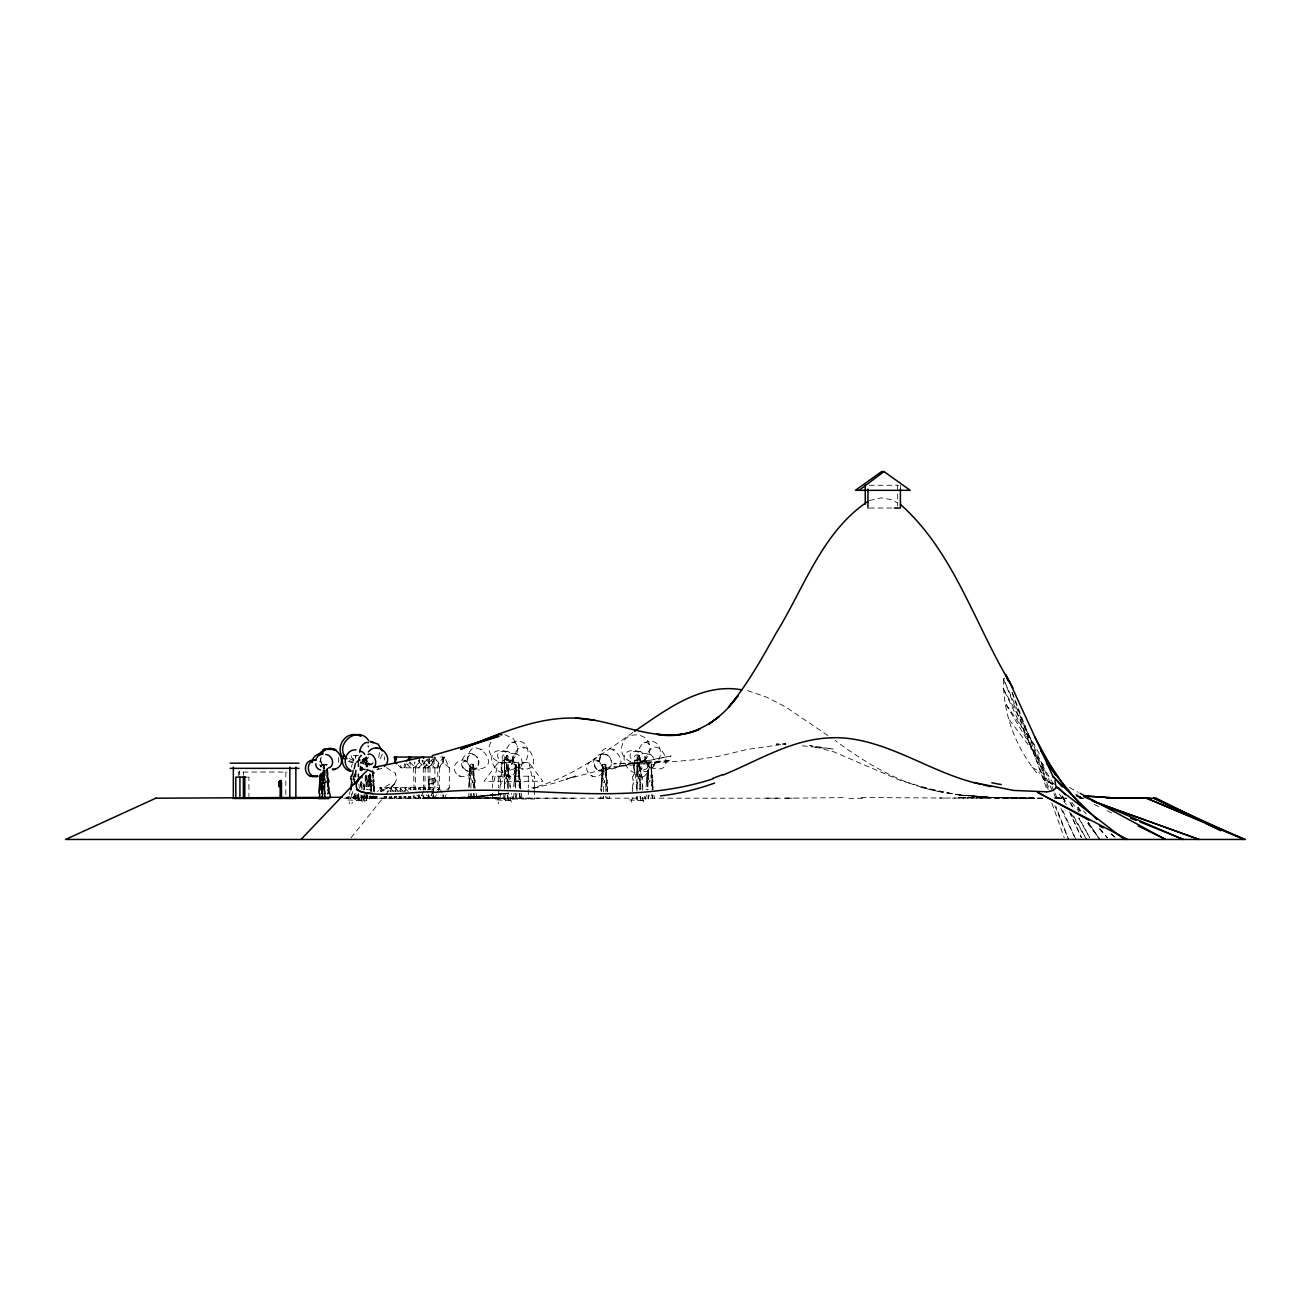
<?xml version="1.0" encoding="UTF-8"?>
<svg xmlns="http://www.w3.org/2000/svg" width="1311" height="1311" viewBox="0 0 1311 1311"><rect width="100%" height="100%" fill="white"/><g stroke="black" fill="none" stroke-linecap="round" stroke-linejoin="round"><path stroke-width="0.75" stroke-dasharray="5 3.75" d="M238.307 776.112L238.307 772.064L287.142 772.064M324.44 764.28L324.292 767.509A36.479 35.315 -90 0 0 324.325 768.574M601.978 775.555L602.028 773.408A33.414 28.285 89.9 0 1 602.093 772.326L602.273 769.115A33.939 28.563 90 0 0 602.339 766.968C600.979 762.723 607.747 763.461 605.879 767.509A36.479 35.315 -90 0 0 605.944 769.115L606.026 770.458M504.768 767.41L504.751 771.31M637.195 769.885L637.212 766.689M637.261 759.97L637.261 758.561M366.801 766.837L366.752 763.871M471.173 775.014L471.19 773.408M504.768 766.689L504.588 770.589M602.749 764.28L602.699 770.18M603.617 775.014L603.617 773.408A32.873 6.211 89.9 0 1 603.699 772.081L603.666 769.918M637.195 770.245L637.195 771.31M637.261 760.331L637.244 761.38M323.506 768.574A33.939 28.563 90 0 0 323.538 766.968L323.489 764.28L323.506 766.427A30.661 12.799 90 0 0 323.538 768.574A4.752 3.556 52.4 0 0 323.899 766.771L324.489 767.869M504.604 767.754L504.669 761.74A48.163 8.292 -90 0 0 504.686 759.626C506.325 754.218 513.256 751.416 518.025 754.628M504.817 761.38L504.817 755.365L504.669 756.431M518.779 763.871L518.681 766.296A33.054 22.32 -90 0 0 518.73 769L518.877 770.344M637.031 770.589L637.244 762.445M651.141 764.674L651.125 766.296A33.054 22.32 -90 0 0 651.174 769L651.305 770.344M324.292 766.427L324.341 764.28M473.435 766.427C474.615 762.822 468.371 763.461 469.912 766.968A33.939 28.563 90 0 1 469.846 769.115L469.633 772.326A33.414 28.285 89.9 0 0 469.617 773.408M605.879 766.427L605.928 764.28M504.669 762.101L504.62 765.985A47.671 7.784 -89.9 0 0 504.588 767.05M504.669 776.964L504.735 773.424M515.682 783.29L515.387 788.173M515.715 774.391L515.846 770.081M516.059 773.048L516.026 775.211M636.851 784.044L636.949 788.648A23.778 23.647 -24.4 0 0 637.13 790.779L637.212 791.483M637.113 776.964L637.162 773.785M648.142 774.391L648.371 766.034M369.669 775.211L369.866 773.588M369.341 774.67L369.309 776.014M471.19 772.064L471.223 769.918M471.239 769.655L471.239 769.377A33.267 5.998 -90 0 0 471.223 766.706M515.698 774.67L515.682 776.014M603.666 769.655L603.666 769.377A33.267 5.998 -90 0 0 603.666 766.706L603.683 766.427M648.47 775.211L648.486 773.048A33.07 14.388 89.9 0 1 648.584 771.704L648.617 769A33.463 14.29 -90 0 0 648.634 766.296M648.142 774.67L648.109 776.014M326.308 765.362L326.324 764.28M366.556 781.946L366.179 789.238A18.125 4.015 -84.1 0 1 366.228 789.992M369.341 781.946L368.965 789.238M648.142 781.946L647.765 789.238M323.964 768.574L323.948 764.28M504.44 779.078L504.407 782.618M636.867 779.078L636.835 782.618M472.697 764.28L472.665 766.427A30.661 12.799 90 0 0 472.714 769.377L472.763 770.983C451.967 774.539 464.389 741.6 477.696 758.004M504.555 773.785L504.489 776.604M506.456 755.365L506.407 758.905A44.787 21.042 90 0 0 506.456 761.74L506.603 765.985A44.099 20.386 89.9 0 1 506.701 767.394M514.797 773.851L514.83 773.048A33.627 32.103 89.8 0 1 514.895 771.966M605.125 764.28L605.092 766.427A30.661 12.799 90 0 0 605.141 769.377L605.24 772.064M638.883 755.365L638.834 758.905A44.787 21.042 90 0 0 638.883 761.74L638.981 764.215M369.587 763.871C369.587 766.066 368.883 763.018 371.865 764.739M469.551 775.555L469.584 773.408M636.917 776.604L636.949 775.194M369.899 765.214L366.883 760.97L368.522 762.838M468.896 783.322L468.945 781.979M471.075 780.111L471.124 778.505M501.785 767.754L501.72 770.245M504.522 786.895L504.669 778.734M601.323 783.322L601.372 781.979M603.502 780.111L603.552 778.505M636.949 786.895L637.097 778.734M647.208 775.211L647.257 773.048A33.627 32.103 89.8 0 1 647.323 771.966L647.552 768.721A34.152 32.513 90 0 0 647.618 766.574L647.552 763.871L651.534 763.871L651.682 770.884M468.879 783.863L468.601 787.354M506.947 755.365L506.898 758.561A43.361 26.269 90 0 0 506.98 762.101L507.16 765.64M601.307 783.863L601.028 787.354M639.375 755.365L639.326 758.561A43.361 26.269 90 0 0 639.424 762.101M504.424 787.239L504.374 788.304M634.147 770.245L634.213 767.754A41.215 35.807 -89.9 0 1 634.245 765.624M636.851 787.239L636.785 788.648M516.092 771.687L516.141 770.081M602.503 776.358L602.683 770.458M515.043 769.803L515.108 768.721A34.152 32.513 90 0 0 515.174 766.574L515.125 763.871L519.09 763.871L519.172 769.803M516.173 769.541L516.19 769A33.463 14.29 -90 0 0 516.206 766.296L516.19 763.871M327.127 764.28C328.569 766.525 318.934 761.478 320.753 766.968M356.199 799.612L356.15 800.677M358.985 799.612L358.935 800.677M473.582 764.28L473.451 767.509A36.479 35.315 -90 0 0 473.5 769.115L473.615 770.721M505.341 799.612L505.292 800.677M519.09 763.871L519.041 767.115A36.708 36.708 0 0 0 519.09 768.721L519.32 771.966A36.347 36.347 0 0 1 519.369 772.769L519.435 775.473A26.712 26.712 0 0 0 519.598 777.898L520.188 784.65M633.066 780.848L633.147 779.078M637.785 799.612L637.736 800.677M651.534 763.871L651.469 767.115A36.708 36.708 0 0 0 651.534 768.721L651.764 771.966A36.347 36.347 0 0 1 651.796 772.769L651.714 771.147M366.113 781.684L365.72 789.238M368.899 781.684L368.506 789.238M469.649 781.979L469.354 788.157M515.272 781.684L514.977 788.173M602.077 781.979L601.733 788.698M647.7 781.684L647.306 789.238M470.862 788.157L471.042 782.257M500.573 782.618L500.72 779.078M515.862 769.803L515.911 763.871M320.261 758.266L321.228 762.691M364.097 760.003L363.639 763.92M366.064 760.364L366.162 756.758M366.883 760.003L365.605 765.886M384.713 759.921L384.565 756.758M512.421 760.364C523.122 721.542 552.472 781.815 515.452 766.361A4.785 4.097 38.1 0 1 510.094 769.328A4.785 4.097 38.1 0 1 506.554 763.461A4.785 4.097 38.1 0 1 512.404 761.314M513.24 760.003C502.523 796.138 472.992 741.01 508.996 752.104M644.848 760.364C655.582 721.525 684.883 781.848 647.88 766.361A4.785 4.097 38.1 0 1 642.521 769.328A4.785 4.097 38.1 0 1 638.981 763.461A4.785 4.097 38.1 0 1 644.848 761.314M645.684 760.003C634.966 796.138 605.42 741.01 641.423 752.104M470.272 770.18L470.321 764.28M470.256 770.458L470.075 776.358A33.758 33.562 89.7 0 1 470.026 777.964M367.719 781.684L367.031 789.238M514.092 781.684L513.551 788.173M646.52 781.684L645.831 789.238M514.895 762.838L513.24 760.97L516.993 767.476M648.634 763.871L649.437 767.476M514.879 771.966L515.01 770.081M366.638 779.783L366.752 778.177M369.423 779.783L369.538 778.177A24.712 16.896 -89.7 0 1 369.292 775.227M515.797 779.783L515.911 778.177M648.224 779.783L648.339 778.177M634.327 765.64L634.622 762.101A40.477 35.299 90 0 0 634.737 758.2C632.934 753.415 642.39 753.776 640.358 758.561A43.902 42.394 -90 0 0 640.473 762.101L640.768 765.64A43.394 41.805 89.8 0 1 640.882 767.41L640.932 770.245M366.441 777.636L366.195 780.324M369.227 777.636L368.981 780.324M515.584 777.636L515.354 780.324M648.027 777.636L647.781 780.324M501.703 767.754A41.215 35.807 -89.9 0 1 501.802 765.624L502.179 762.101A40.477 35.299 90 0 0 502.31 758.2C500.507 753.415 509.963 753.776 507.931 758.561A43.902 42.394 -90 0 0 508.029 762.101L508.34 765.64A43.394 41.805 89.8 0 1 508.455 767.41L508.504 770.245M469.731 780.635L469.977 777.964M602.175 780.635L602.421 777.964A33.758 33.562 89.7 0 0 602.552 776.358M500.474 784.044L499.884 788.304M632.902 784.044L632.246 788.648M601.438 791.647L601.7 788.96M600.749 789.501L600.946 787.895M373.733 791.123L373.717 791.402A14.929 8.964 77.7 0 1 373.176 789.271M468.289 797.957A17.404 15.666 -58.4 0 0 468.961 793.466L468.83 793.253M469.109 780.111L469.322 778.505M601.552 780.111L601.749 778.505M364.245 789.238L364.933 781.684A25.188 24.598 85.3 0 1 365.327 779.816M365.13 779.783L365.376 778.177M367.916 779.783L368.162 778.177M514.289 779.783L514.518 778.177M646.716 779.783L646.962 778.177M351.348 767.148L352.282 764.051M382.32 754.267L378.977 761.38M501.376 774.129L501.048 776.243M633.803 774.129L633.475 776.243M605.846 791.647L605.879 791.369A12.127 11.766 42.5 0 0 605.993 789.501M375.405 796.301L375.028 798.317L377.207 796.301M381.108 791.582L381.845 787.534L377.486 791.582M385.057 796.301L384.68 798.317L386.86 796.301M389.842 796.301L389.465 798.317L391.645 796.301M390.76 791.582L391.497 787.534L387.138 791.582M394.709 796.301L394.332 798.317L396.528 796.301M395.529 791.582L396.283 787.534L391.907 791.582M404.689 763.805L403.935 767.853L408.311 763.805M399.494 796.301L399.118 798.317L401.297 796.301M400.412 791.582L401.15 787.534L396.791 791.582M409.835 762.117L415.587 767.853L415.145 789.894M405.181 791.582L405.935 787.534L401.559 791.582M404.362 796.301L403.985 798.317L406.181 796.301M414.03 789.894L413.604 767.853L414.964 762.117M409.147 796.301L408.77 798.317L410.949 796.301M410.376 789.894L410.802 787.534L406.443 791.582M419.799 760.429L419.422 762.461L413.604 767.853M414.178 794.958L413.555 798.317L417.193 794.958M423.682 789.894L423.256 767.853L424.24 762.461M419.045 794.958L418.422 798.317L422.06 794.958M419.93 789.894L420.372 787.534L417.816 789.894M428.468 789.894L428.025 767.853L429.762 758.758M423.83 794.958L423.207 798.317L426.845 794.958M424.813 789.894L425.239 767.853L423.83 760.429M428.074 798.317L428.697 794.958M429.582 789.894L430.024 767.853L429.025 762.461M433.482 794.958L432.859 798.317L436.497 794.958M440.627 757.07L444.495 757.07L443.511 762.461L437.677 767.853L401.15 767.853L398.249 765.149M439.234 789.894L439.677 767.853L438.677 762.461L434.318 758.413M442.512 798.317L443.134 794.958M369.063 798.415L369.161 797.875A18.108 17.453 31.8 0 0 369.276 796.514M647.863 798.415L647.962 797.875A18.108 17.453 31.8 0 0 648.158 794.892M494.034 781.29L498.065 762.51L528.923 762.51L542.869 781.29L484.12 781.29L498.065 762.51M350.053 791.483L349.381 794.302M352.839 791.483L352.167 794.302M366.343 760.741L366.261 761.429A7.063 4.588 71.4 0 1 366.195 757.135M498.786 793.253L498.524 794.302M645.143 760.741L645.061 761.429A7.063 4.588 71.4 0 1 649.06 754.071L650.469 754.628M338.418 762.428L338.664 757.217M504.817 759.577C501.048 770.131 518.451 775.866 521.696 765.149M467.552 797.809L467.322 798.612L477.171 798.35M599.996 797.809L599.766 798.612L609.599 798.35M347.874 799.972L366.916 800.677L365.753 796.433M497.033 799.972L513.273 800.677L512.109 796.433M629.46 799.972L645.717 800.677L644.553 796.433M1053.995 791.041L1003.603 679.327C1002.505 713.135 1016.123 748.204 1037.788 774.113M378.715 757.594L379.551 751.99M654.123 765.149C641.948 785.748 625.708 749.171 649.158 753.94A7.063 4.588 71.4 0 1 654.517 763.297A7.063 4.588 71.4 0 1 648.076 766.542M420.421 757.07L415.587 767.853L414.227 762.117M419.045 760.429L419.422 762.461L425.239 767.853L429.271 758.856M423.633 791.139L420.421 798.317L416.783 794.958M433.171 758.758L433.859 762.461L439.677 767.853L444.495 757.07L449.329 767.853L449.329 787.534L446.92 792.926M433.285 791.139L430.074 798.317L426.436 794.958M436.448 794.728L434.842 798.317L431.204 794.958M437.268 792.926L439.677 787.534L442.086 792.926M446.117 794.728L444.495 798.317L440.857 794.958M490.937 742.124C482.464 756.103 504.145 770.999 514.141 758.069M428.664 784.191L434.465 782.7L435.76 780.127L434.302 778.16L428.386 779.684L428.664 784.191L434.842 782.7L436.137 780.127L434.302 778.16M394.349 784.093L396.692 779.291L395.693 774.654M350.971 837.86L384.27 796.4M385.565 794.81L395.807 782.061M394.758 783.617L391.235 786.747M364.999 758.069L362.147 760.593M367.785 758.069L361.18 762.363M646.585 758.069C637.572 769.786 617.235 758.561 622.315 744.697C625.789 730.325 648.961 732.325 649.912 747.073M418.373 767.853L428.255 758.758L429.074 762.461M423.256 767.853L433.023 758.758M434.121 757.742L434.842 757.07L439.677 767.853M428.025 767.853L433.859 762.461L434.842 757.07L430.024 767.853L422.06 760.429M444.495 757.07L438.677 762.461L437.677 767.853L438.12 789.894M413.047 789.894L415.587 787.534L417.996 792.926M422.699 789.894L425.239 787.534L427.648 792.926M427.468 789.894L430.024 787.534L432.433 792.926M432.351 789.894L434.891 787.534L434.891 767.853L430.877 758.856M437.12 789.894L439.677 787.534M446.789 789.894L449.329 787.534M632.885 732.521C601.388 754.677 569.58 778.668 531.578 788.058M511.601 742.845C535.38 732.62 532.135 776.981 509.356 761.838M644.029 742.845C667.823 732.62 664.562 776.997 641.784 761.838M379.059 768.393L377.109 769.196M381.845 768.393L376.749 769.672L377.814 769.623M384.254 790.304L381.321 791.369M472.714 771.048L477.941 766.755L478.728 760.544M428.386 779.684L434.695 778.16M470.485 766.935A7.014 5.703 65.4 0 0 478.81 763.723A7.014 5.703 65.4 0 0 472.894 754.546A7.014 5.703 65.4 0 0 467.224 761.855C462.636 756.906 452.377 763.002 454.556 769.967C455.376 774.932 461.243 778.062 465.815 775.997C470.731 776.292 469.436 766.509 472.255 768.787C511.208 772.638 467.683 724.721 467.585 762.691M533.479 788.157L537.313 787.255L533.479 788.075M869.439 500.507L881.385 497.869L890.939 499.573L897.314 502.834M533.479 788.353L556.421 782.569L575.529 775.981L565.975 779.308L594.653 771.737L671.117 755.972L613.761 767.099L671.117 760.544L613.761 763.854L671.117 761.888L699.779 759.249L718.903 756.201L747.565 749.368L785.797 743.96L776.243 744.107L785.797 744.025M366.916 794.794L346.94 796.99M508.635 793.302L479.957 796.678L422.617 798.186L499.081 797.825L422.617 798.186L460.849 797.793L499.081 794.908L460.849 797.776L422.617 798.186M478.351 769.999L479.4 769.836M479.957 796.678L508.635 793.253L508.897 794.302M460.849 797.76L508.635 793.122L460.849 797.776M363.475 763.903L367.949 764.788L372.406 763.903L365.966 763.871L366.031 766.574M374.323 796.4L346.153 797.694L376.339 796.465M842.973 797.629L791.123 798.17M787.501 798.17L791.631 798.153M460.849 798.17L499.081 798.088M766.689 798.186L793.696 798.153M785.453 798.186L788.566 798.17M869.291 485.25L898.396 485.25M869.291 508.045L897.691 508.045M358.444 755.365L353.069 755.365L353.151 758.2A40.477 35.299 90 0 1 353.052 762.101M247.468 777.144L248.926 777.144L248.926 796.514M432.138 779.914L433.335 779.914M380.6 791.582L379.862 787.534L437.677 787.534L440.234 789.894M432.138 796.121L433.335 796.121M861.065 797.53L945.854 798.038M346.153 798.186L422.617 798.12M499.081 798.17L575.529 798.186M1042.327 798.17L957.833 797.334L996.065 798.088M1056.355 798.17L1066.384 798.17M343.957 798.186L781.372 798.186M1042.687 798.186L952.458 798.071M1056.781 798.186L1066.859 798.186M1080.166 798.186L1083.755 798.186M985.43 798.17L939.266 798.006M1054.601 798.038L1062.713 798.055M1078.953 798.104L1083.017 798.12M1054.355 798.038L1064.385 798.055M996.065 797.727L957.833 794.761L919.601 786.829C956.817 797.547 995.885 798.006 1034.297 798.186L996.065 797.842L957.833 794.908L996.065 797.776L1034.297 798.186L996.065 797.76L957.833 794.777L938.725 791.533L900.493 780.471L833.583 751.744L809.69 745.517L833.583 749.089L801.726 745.713M523.122 748.057L524.171 748.122M502.047 762.904L503.44 762.969M362.41 759.643L366.457 760.741M522.057 769.623L523.122 769.672M362.033 760.003L367.949 764.788M645.225 760.741L649.371 766.624M504.817 734.701L513.453 738.781L517.484 747.073M369.587 764.739L362.983 761.838M352.888 762.904L347.612 761.298M1075.725 794.548L1077.708 794.941M599.537 761.675C593.686 756.48 583.887 764.559 587.459 771.524C589.229 776.227 595.587 778.16 599.684 775.227C604.322 773.932 601.208 764.493 606.616 769.59C643.226 768.377 597.865 727.261 600.028 762.691M610.123 758.004C605.141 748.712 589.884 756.431 594.424 765.968C597.947 775.899 614.138 770.622 611.172 760.544M464.258 760.249L466.552 761.068M938.725 791.467C900.28 783.994 866.227 763.543 835.189 740.469M747.565 690.586L766.689 697.19L785.797 707.022L831.944 738.24M352.954 762.363L349.201 760.593M1076.216 795.236L1081.968 797.317M1077.036 795.58L1080.854 796.957M612.843 749.04L614.793 749.843M605.141 754.136L606.747 754.792M597.488 760.446L598.98 761.068M606.632 769.59L604.682 768.787M600.028 771.048L598.422 770.376M592.687 776.276L591.195 775.653M480.416 749.04L482.35 749.843M472.714 754.136L474.303 754.792M474.189 769.59L472.255 768.787M467.585 771.048L465.995 770.376M460.259 776.276L458.768 775.653M386.499 767.574L394.627 773.048M1075.856 795.957L1083.394 799.022L1076.184 795.498M1054.519 784.158L1043.327 779.357L1054.273 784.732M647.323 762.838C620.365 747.729 639.473 797.416 649.486 767.23M512.699 760.626C487.725 753.563 508.783 794.892 517.058 767.23M320.179 761.068L320.736 761.675M1094.439 804.479L1099.913 807.166M1107.205 810.755L1112.695 813.443M1032.019 767.361L1048.063 776.014M1069.432 787.534L1078.347 792.352M513.109 760.872L512.634 761.429A7.063 4.588 71.4 0 1 516.632 754.071A7.063 4.588 71.4 0 1 522.089 763.297A7.063 4.588 71.4 0 1 515.649 766.542M365.736 762.838L363.475 761.429A7.063 4.588 71.4 0 1 363.18 758.725M362.442 763.412L360.541 762.15A6.276 2.933 62.7 0 0 363.819 758.315M1111.22 834.206L1114.284 836.828M449.329 767.853L443.511 762.461L442.512 757.07M426.108 759.757L434.891 767.853M406.443 763.805L410.802 767.853L409.704 762.117M430.582 789.894L428.386 787.878M423.256 787.534L425.796 789.894M420.929 789.894L418.373 787.534L418.815 789.894M413.604 787.534L416.144 789.894M421.552 794.958L425.19 798.317L424.567 794.958M411.261 789.894L408.721 787.534L409.474 791.582M408.311 791.582L403.935 787.534L404.689 791.582M412.998 795.957L415.636 798.317L414.915 794.958M403.526 791.582L399.167 787.534L399.904 791.582M408.573 796.301L410.769 798.317L410.392 796.301M398.659 791.582L394.283 787.534L395.037 791.582M403.804 796.301L405.984 798.317L405.607 796.301M393.874 791.582L389.514 787.534L390.252 791.582M398.921 796.301L401.1 798.317L400.74 796.301M394.152 796.301L396.332 798.317L395.955 796.301M379.862 787.534L384.221 791.582M384.5 796.301L386.679 798.317L386.303 796.301M1111.499 833.73L1115.89 838.024M366.752 766.869L366.293 766.361A4.785 4.097 38.1 0 1 366.179 766.935M1083.558 810.968L1086.213 813.967M1099.487 828.962L1107.451 837.958M1099.798 828.47L1107.5 837.876M1009.306 719.772L1046.031 768.295M1071.743 802.25L1079.084 811.951M1087.655 823.275L1099.896 839.45L1088.343 822.8M324.374 767.722L323.489 766.361M1077.478 807.674L1079.822 811.017M1087.999 822.718L1098.52 837.778L1088.376 822.407M1033.986 744.582L1005.078 702.975L1054.191 785.207M1077.937 807.822L1080.248 811.165M467.044 761.576L467.093 761.855A4.752 3.556 52.4 0 0 462.209 763.887A4.752 3.556 52.4 0 0 465.979 769.721A4.752 3.556 52.4 0 0 470.272 766.771L470.911 767.935L469.862 766.361M1078.199 807.068L1080.461 810.477M599.602 761.789L599.651 761.855A7.014 5.703 65.4 0 1 605.338 754.546A7.014 5.703 65.4 0 1 611.254 763.723A7.014 5.703 65.4 0 1 602.929 766.935L603.339 767.935L602.29 766.361M320.802 761.789L320.851 761.855A7.014 5.703 65.4 0 1 321.424 757.102M602.634 766.902L602.028 765.968M323.833 766.902L323.227 765.968M470.207 766.902L469.6 765.968M602.159 766.165L599.848 762.396M469.731 766.165L467.486 762.51M323.358 766.165L321.048 762.396M320.31 765.755L321.048 766.902L319.556 764.542M1059.419 793.958L1064.647 802.709M1070.923 813.213L1086.59 839.45L1072.824 814.524M602.781 766.902L602.699 766.771A4.752 3.556 52.4 0 1 598.422 769.721A4.752 3.556 52.4 0 1 594.653 763.887A4.752 3.556 52.4 0 1 599.455 761.757M321.113 766.771L321.162 764.28M1069.776 802.217L1072.759 807.543M1078.74 818.179L1089.703 837.68L1078.937 817.9M1039.361 753.989L1002.948 688.095L1052.995 792.041M1062.975 796.711L1066.908 803.84M366.883 764.641L367.883 766.968M1071.087 803.528L1073.037 807.117M1053.88 793.86L1055.634 797.514M1060.91 808.445L1075.839 839.45L1062.402 809.657M516.403 765.345L516.911 766.509M367.26 765.345L367.752 766.509M1061.943 795.58L1066.187 804.725M1069.579 812.033L1081.46 837.631L1070.448 813.656M1062.811 797.088L1066.204 804.446M1054.831 792.909L1058.19 800.349M442.889 794.728L444.495 798.317L443.872 794.958M422.027 760.659L425.239 767.853M433.236 794.728L434.842 798.317L434.285 795.285M428.468 794.728L430.074 798.317L429.451 794.958M418.799 794.728L420.421 798.317L419.799 794.958M1003.603 679.327L1049.456 792.352M1054.798 805.544L1068.547 839.45L1056.125 807.002M1012.289 692.487L1050.291 791.729M1011.994 692.487L1047.03 789.828M1051.832 803.184L1064.204 837.549M363.917 799.972L362.967 796.433M521.975 797.875L521.122 793.008M372.816 797.875L372.471 796.252M511.601 794.302L511.356 793.253M654.533 798.415L653.861 795.171M375.733 798.415L375.257 796.252M652.747 798.415L652.632 797.875A17.518 17.043 -10.4 0 1 652.173 794.908A23.778 14.306 77.8 0 0 652.894 798.317M371.16 798.415L371.046 797.875A17.518 17.043 -10.4 0 1 370.718 796.531M528.923 762.51L532.971 781.29M603.552 791.647L603.453 791.107A12.979 12.733 -23.9 0 1 603.306 789.501L603.47 782.257M405.181 763.805L405.935 767.853M400.658 765.149L401.15 767.853M391.088 796.301L391.448 798.317M376.65 796.301L377.027 798.317M642.849 788.648L641.931 779.078M364.048 788.648L363.196 780.143M510.356 788.304L509.504 779.078M509.192 776.243L508.848 774.129M360.525 782.978L361.197 788.304L360.836 781.553M641.62 776.243L641.292 774.129M368.178 746.041L368.325 747.073A9.259 5.506 -72.4 0 0 367.965 745.549M653.025 788.435L652.681 785.731M520.631 788.698L520.254 785.731M374.34 789.238L373.881 785.731M371.554 789.238L371.095 785.731M652.96 787.895L652.517 781.946M520.516 787.895L520.09 781.946A25.417 25.368 78.5 0 0 520.008 780.045M374.159 787.895L373.717 781.946M371.374 787.895L370.931 781.946A25.417 25.368 78.5 0 0 370.849 780.045L370.226 773.588M641.456 775.194L641.849 778.029M509.012 775.194L509.422 778.029M505.03 793.253L505.177 794.302M474.877 788.157L474.615 786.01M358.673 793.253L358.804 794.302M355.887 793.253L356.018 794.302M653.14 789.238L653.206 789.779M642.292 785.109L642.488 786.534M509.864 785.109L510.061 786.534M363.491 785.109L363.688 786.534M360.705 785.109L360.902 786.534M606.714 780.373L606.436 778.226M474.107 779.029L474.287 780.373M474.369 780.111L474.008 778.226M374.274 788.698L374.651 791.942M371.488 788.698L371.865 791.942M474.975 788.157L474.746 786.01M639.932 788.648L639.67 783.339M606.469 778.505L606.682 780.111M519.402 774.67L519.91 780.061M520.074 788.173L519.746 785.731L519.861 788.173M642.292 799.612L642.406 800.677M509.848 799.612L509.979 800.677M363.278 760.364L363.18 759.249M363.491 799.612L363.606 800.677M360.705 799.612L360.82 800.677M519.402 779.521L519.254 778.177L519.435 779.783M370.095 778.177L370.276 779.783M652.19 785.731L652.599 789.238M507.455 788.304L507.226 782.618M373.389 785.731L373.799 789.238A17.158 4.523 81.6 0 1 374.012 790.894M370.21 779.783L370.03 778.177M639.915 774.129L640.129 776.243M507.488 774.129L507.701 776.243M640.489 784.044L640.964 788.648M508.062 784.044L508.504 788.304M361.689 784.044L362.147 788.304M358.903 784.044L359.361 788.304M473.55 788.157L473.337 786.01M605.764 786.01L606.059 789.501M361.787 763.51L361.672 762.101M473.517 766.706A32.857 27.662 -90 0 0 473.599 769.377L473.763 771.524M606.092 770.18L606.157 772.326A36.118 35.036 -89.8 0 1 606.19 773.129L606.256 775.817A26.548 25.712 89.6 0 0 606.551 778.226M607.173 786.01L607.616 789.501L607.042 786.01A23.451 23.27 86.7 0 1 606.862 784.945L607.009 782.257L606.944 784.125M372.881 770.884L372.963 771.966A36.347 36.347 0 0 1 372.996 772.769L373.061 775.473A26.712 26.712 0 0 0 373.242 777.898L373.537 780.061A25.417 25.368 78.5 0 1 373.815 781.946M519.205 770.344L519.385 773.588M639.424 776.243L639.26 774.129M506.98 776.243L506.833 774.129M473.648 771.261L473.795 772.064A32.447 27.17 89.9 0 1 473.894 773.408L473.91 775.555M372.914 771.147L373.012 773.588M606.043 769.377L606.239 772.064M473.664 771.524L473.713 772.326A36.118 35.036 -89.8 0 1 473.746 773.129L473.812 775.817M372.471 770.606L372.586 771.687A32.644 21.845 89.9 0 1 372.635 773.048L372.668 774.391M651.288 770.884L651.338 771.687A32.644 21.845 89.9 0 1 651.436 773.048L651.485 775.211M518.861 770.884L518.91 771.687A32.644 21.845 89.9 0 1 519.009 773.048M428.779 779.684L429.041 784.191M651.387 771.687L651.223 769A30.858 19.665 90 0 1 651.174 766.034M607.649 791.369L607.665 791.647A14.831 5.637 79.4 0 1 607.091 789.566M474.582 782.257L474.68 784.928L474.451 782.257M360.672 763.51L360.607 762.101M652.108 785.731L652.436 789.238A12.209 10.914 66.2 0 1 652.436 789.763M373.307 785.731L373.635 789.238A12.209 10.914 66.2 0 1 373.569 791.09M639.407 762.101L639.588 765.64A42.821 26.22 -89.9 0 1 639.588 767.41M519.549 781.946L519.631 784.65L519.598 781.946M652.616 784.65L651.829 773.851M373.815 784.65L373.045 774.67M371.029 784.65L370.472 777.898A22.615 14.192 89.6 0 1 370.439 775.178L370.259 774.67M355.855 755.365L355.92 757.135M639.555 778.734L639.653 782.274M507.128 778.734L507.226 782.274M368.752 763.871L368.801 765.214M640.391 782.618L640.309 779.078M507.963 782.618L507.881 779.078M472.779 771.261L472.812 772.064A31.218 13.192 -89.9 0 1 472.73 773.687L472.861 775.555M361.59 782.618L361.557 781.553M638.998 764.919L639.047 765.985A44.099 20.386 89.9 0 1 639.145 767.394L639.08 768.115M605.698 784.928L605.666 783.322M473.255 784.928L473.222 782.257M370.276 775.211L370.276 775.473A26.712 26.712 0 0 0 370.456 777.898M648.339 763.871L648.65 766.296M606.354 775.555L606.305 773.408A32.447 27.17 89.9 0 0 606.272 772.064M651.846 774.67L651.862 775.473A26.712 26.712 0 0 0 652.042 777.898L652.337 780.061A25.417 25.368 78.5 0 1 652.616 781.946M518.959 773.048L519.041 775.211M372.685 775.211L372.652 773.31A31.415 20.157 -89.9 0 0 372.504 771.704M639.637 767.41L639.686 770.245M507.259 770.245L507.21 767.41A42.821 26.22 -89.9 0 0 507.095 765.64M369.833 763.871L369.849 764.952M367.047 763.871L367.08 766.296A33.463 14.29 -90 0 1 367.047 766.837A7.063 4.588 71.4 0 1 366.49 766.542M519.009 773.31L518.992 774.391M651.42 774.391L651.452 773.31A31.415 20.157 -89.9 0 0 651.288 771.704M639.112 770.245L639.096 768.475M605.305 775.555L605.272 773.67M506.636 767.41L506.669 770.245M504.407 784.044L504.506 788.304M324.866 764.28L324.882 765.903M322.096 764.28L322.096 765.903M637.244 755.365L637.113 758.561M355.674 757.135L355.658 755.365L355.527 758.905M900.411 485.25L900.411 489.052M897.691 485.25L897.691 506.144M534.609 787.616L534.609 776.21L492.395 776.21L492.395 787.616M534.609 789.517L534.609 799.005L492.395 799.005L492.395 789.517M528.317 776.21L528.317 787.616M528.317 789.517L528.317 799.005M498.688 776.21L498.688 787.616M498.688 789.517L498.688 799.005M433.417 779.914L433.417 796.121M432.056 779.914L432.056 796.121M285.831 772.064L285.831 796.793M243.387 772.064L243.387 775.358M239.389 771.015L239.389 774.932M365.015 801.971A23.893 7.391 76.2 0 1 363.016 794.45M363.852 790.14A17.125 2.671 79.9 0 1 363.606 788.845M360.836 794.761A23.041 10.193 75.3 0 1 361.59 798.989M357.362 794.695A33.611 29.022 72.6 0 1 357.51 799.415M354.56 793.647A23.123 4.965 -76.3 0 1 351.856 803.709M358.313 799.612A31.185 20.615 -77 0 1 358.87 793.729M362.18 800.382A26.63 26.056 8.3 0 1 361.557 794.663M361.852 788.632A19.583 17.141 69.3 0 1 361.869 789.664M362.098 783.994A26.728 23.123 -89 0 1 362.016 782.601M366.326 757.414A6.276 2.933 62.7 0 1 366.162 762.51A6.276 2.933 62.7 0 1 362.164 761.035A4.785 4.097 38.1 0 1 363.262 761.314M354.019 759.61A5.244 4.457 5.1 0 1 351.676 753.759M368.588 757.053A9.259 5.506 -72.4 0 1 362.147 760.101A9.259 5.506 -72.4 0 0 365.802 757.053M319.556 761.347A4.752 3.556 52.4 0 1 320.654 761.757M360.525 762.658A4.785 4.097 38.1 0 1 361.033 761.986M362.197 761.183A4.785 4.097 38.1 0 1 366.048 761.314M369.079 789.763A13.061 12.127 -62.1 0 1 369.079 789.238A18.125 4.015 -84.1 0 1 369.014 789.992M370.521 782.11A23.729 11.34 89 0 1 370.603 780.143M368.932 775.145A25.04 10.406 -89.7 0 1 368.817 777.931M367.539 794.941A17.518 13.569 -68.9 0 1 366.851 797.875M367.326 789.697A12.766 5.097 -79.8 0 1 367.391 789.189M367.899 781.684A25.188 24.598 85.3 0 1 368.112 779.816M368.129 775.194A26.548 25.155 -89.2 0 1 367.883 778.128M369.915 797.498A25.63 8.194 -80.9 0 1 369.604 799.054M368.506 781.651A33.693 30.268 -88.4 0 1 368.604 780.291M369.456 776.014A33.971 31.677 89.9 0 1 369.358 777.652M373.733 797.891A17.518 17.043 -10.4 0 1 373.504 796.531M373.537 784.634A17.584 15.65 -88.7 0 0 373.619 785.699A23.598 21.877 88.9 0 1 373.537 784.666M372.258 779.996A21.074 14.323 -88.7 0 1 372.39 782.028M373.422 778.029A22.615 14.192 89.6 0 1 373.225 775.178M374.094 798.317A23.778 14.306 77.8 0 1 373.75 796.793M373.176 795.761A20.386 4.162 77.8 0 1 373.373 796.875M372.685 785.944A20.386 6.916 89.5 0 1 372.635 784.748M373.946 779.521A23.287 14.798 89 0 1 374.159 781.831M372.275 778.308A24.712 16.896 -89.7 0 1 372.078 775.227M511.372 801.971A23.893 7.391 76.2 0 1 509.291 793.958M509.815 776.145A31.12 29.547 87.2 0 1 510.143 779.029M508.553 774.178A32.857 31.841 -89 0 1 508.209 770.245M507.128 794.466A23.041 10.193 75.3 0 1 507.947 798.989M508.193 775.719A33.054 12.749 88.9 0 1 508.373 778.455M505.751 774.473A34.807 16.797 -89.7 0 1 505.587 770.311M503.703 794.368A33.611 29.022 72.6 0 1 503.883 799.415M505.751 778.881A44.197 12.028 89.3 0 1 505.751 777.259M504.26 771.212A44.574 8.456 -90 0 1 504.243 773.211M500.917 793.647A23.123 4.965 -76.3 0 1 498.229 803.709M501.146 782.683A23.057 14.011 -89.3 0 1 501.048 784.158M499.835 778.996A27.646 23.303 -88.2 0 1 500.179 776.063M502.211 770.262A29.661 26.04 89.4 0 1 501.851 774.227M504.686 799.612A31.185 20.615 -77 0 1 505.243 793.729M505.325 783.683A30.94 6.276 -89.6 0 1 505.325 782.454M503.014 778.111A33.332 4.064 -89.3 0 1 503.129 774.342M505.21 770.721A35.053 5.949 89.9 0 1 505.161 774.277M508.537 800.382A26.63 26.056 8.3 0 1 507.931 793.942M508.471 783.994A26.728 23.123 -89 0 1 508.389 782.601M506.521 776.538A30.546 19.747 -89 0 1 506.685 779.209M508.226 773.949A32.414 19.337 89.7 0 1 508.012 770.196M505.948 752.022A6.276 2.933 62.7 0 1 511.437 754.841A6.276 2.933 62.7 0 1 512.503 762.543A6.276 2.933 62.7 0 1 506.865 758.643M506.685 758.823A5.244 4.457 5.1 0 1 499.442 759.053A5.244 4.457 5.1 0 1 498.672 752.875A5.244 4.457 5.1 0 1 505.866 752.17A9.259 5.506 -72.4 0 1 514.207 742.518A9.259 5.506 -72.4 0 1 516.321 754.628A9.259 5.506 -72.4 0 1 507.029 758.872M470.944 793.548A18.01 16.125 59.4 0 1 471.042 797.957M472.37 782.569A23.582 5.572 89.1 0 1 472.386 780.832M470.37 775.424A24.893 4.179 -89.7 0 1 470.338 777.898M471.255 773.424A32.873 6.211 89.9 0 1 471.255 772.081M469.371 782.011A25.04 22.238 87.8 0 1 469.551 780.176M469.059 775.538A26.367 21.992 -89.5 0 1 468.846 778.423M471.124 793.614A25.466 13.995 -79.6 0 1 470.354 798.432M469.469 781.979A33.48 32.841 -86.5 0 1 469.551 780.619M473.451 798.006A17.42 16.174 -51.6 0 1 473.418 793.532M473.681 785.961A17.469 12.979 -89.1 0 1 473.615 784.912M472.124 780.455A20.943 9.8 -88.9 0 1 472.206 782.405M473.648 778.242A22.467 9.128 89.7 0 1 473.517 775.489A24.565 20.829 -89.5 0 0 473.746 778.57M474.828 798.333A23.631 18.485 74.2 0 1 474.058 793.155M474.516 786.026A23.451 23.27 86.7 0 1 474.435 784.945M474.107 780.406A25.253 24.729 -86.7 0 1 474.254 782.257M474.107 778.226A26.548 25.712 89.6 0 1 473.926 775.817M476.04 793.204A20.255 1 78.1 0 1 477.073 798.12M474.205 786.125A20.255 11.537 89.4 0 1 474.14 784.994M475.09 779.947A23.139 18.796 88.6 0 1 475.336 782.175M515.649 793.286A18.108 17.453 31.8 0 1 515.452 797.858M516.895 782.11A23.729 11.34 89 0 1 516.96 780.143M515.305 775.145A25.04 10.406 -89.7 0 1 515.19 777.931M516.124 773.048A33.07 14.388 89.9 0 1 516.141 771.704M514.125 793.188A17.518 13.569 -68.9 0 1 513.207 797.875M514.273 781.684A25.188 24.598 85.3 0 1 514.469 779.816M514.502 775.194A26.548 25.155 -89.2 0 1 514.256 778.128M516.96 793.155A25.63 8.194 -80.9 0 1 515.977 799.054M514.879 781.651A33.693 30.268 -88.4 0 1 514.961 780.291M515.813 776.014A33.971 31.677 89.9 0 1 515.731 777.652M520.106 797.891A17.518 17.043 -10.4 0 1 519.762 793.286M519.91 784.634A17.584 15.65 -88.7 0 0 519.992 785.699A23.598 21.877 88.9 0 1 519.893 784.666M518.615 779.996A21.074 14.323 -88.7 0 1 518.763 782.028M519.795 778.029A22.615 14.192 89.6 0 1 519.598 775.178M518.927 773.326A31.415 20.157 -89.9 0 0 518.861 771.704L518.795 769A30.858 19.665 90 0 1 518.746 766.034M520.451 798.317A23.778 14.306 77.8 0 1 519.549 793.155M519.09 793.548A20.386 4.162 77.8 0 1 519.746 796.875M519.041 785.944A20.386 6.916 89.5 0 1 518.992 784.748M520.32 779.521A23.287 14.798 89 0 1 520.516 781.831M518.648 778.308A24.712 16.896 -89.7 0 1 518.451 775.227M366.572 794.892A18.108 17.453 31.8 0 1 366.31 797.858M366.293 789.763A13.061 12.127 -62.1 0 1 366.293 789.238M367.736 782.11A23.729 11.34 89 0 1 367.817 780.143M366.146 775.145A25.04 10.406 -89.7 0 1 366.031 777.931M364.753 794.941A17.518 13.569 -68.9 0 1 364.065 797.875M364.54 789.697A12.766 5.097 -79.8 0 1 364.605 789.189M365.343 775.194A26.548 25.155 -89.2 0 1 365.097 778.128M367.522 795.121A25.63 8.194 -80.9 0 1 366.818 799.054M365.72 781.651A33.693 30.268 -88.4 0 1 365.818 780.291M366.67 776.014A33.971 31.677 89.9 0 1 366.572 777.652M370.784 791.09A12.209 10.914 66.2 0 0 370.849 789.238L370.521 785.731L371.013 789.238A17.158 4.523 81.6 0 1 371.226 790.894M370.751 784.634A17.584 15.65 -88.7 0 0 370.833 785.699A23.598 21.877 88.9 0 1 370.751 784.666M369.473 779.996A21.074 14.323 -88.7 0 1 369.604 782.028M371.308 798.317A23.778 14.306 77.8 0 1 370.964 796.793M370.39 795.761A20.386 4.162 77.8 0 1 370.587 796.875M370.816 791.27A14.929 8.964 77.7 0 1 370.39 789.271M369.899 785.944A20.386 6.916 89.5 0 1 369.849 784.748M371.16 779.521A23.287 14.798 89 0 1 371.374 781.831M372.947 762.166A7.063 4.588 71.4 0 1 372.914 763.543M324.391 768.574A32.857 27.662 -90 0 1 324.358 766.706M324.456 768.082A7.014 5.703 65.4 0 1 322.883 767.738M353.904 760.183A5.244 4.457 5.1 0 1 349.136 757.856M362.229 801.971A23.893 7.391 76.2 0 1 360.23 794.45M358.05 794.761A23.041 10.193 75.3 0 1 358.804 798.989M354.544 794.368A33.611 29.022 72.6 0 1 354.724 799.415M351.774 793.647A23.123 4.965 -76.3 0 1 349.07 803.709M355.527 799.612A31.185 20.615 -77 0 1 356.084 793.729M359.394 800.382A26.63 26.056 8.3 0 1 358.772 794.663M643.816 801.971A23.893 7.391 76.2 0 1 641.816 794.45M642.652 790.14A17.125 2.671 79.9 0 1 642.406 788.845M642.243 776.145A31.12 29.547 87.2 0 1 642.587 779.029M640.997 774.178A32.857 31.841 -89 0 1 640.637 770.245A32.414 19.337 89.7 0 0 640.669 773.949M639.948 796.269A23.041 10.193 75.3 0 1 640.391 798.989M639.817 789.746A16.748 13.684 73.7 0 1 639.637 788.665M640.62 775.719A33.054 12.749 88.9 0 1 640.8 778.455M638.195 774.473A34.807 16.797 -89.7 0 1 638.015 770.311M636.294 796.383A33.611 29.022 72.6 0 1 636.31 799.415M638.178 778.881A44.197 12.028 89.3 0 1 638.195 777.259M636.687 771.212A44.574 8.456 -90 0 1 636.671 773.211M632.459 797.481A23.123 4.965 -76.3 0 1 630.657 803.709M632.836 788.763A16.011 3.9 -79.3 0 1 632.213 791.697M633.59 782.683A23.057 14.011 -89.3 0 1 633.492 784.158M632.263 778.996A27.646 23.303 -88.2 0 1 632.623 776.063M634.639 770.262A29.661 26.04 89.4 0 1 634.278 774.227M637.113 799.612A31.185 20.615 -77 0 1 637.326 796.334M637.113 788.665A22.5 20.075 -71.9 0 1 636.785 791.172M637.752 783.683A30.94 6.276 -89.6 0 1 637.752 782.454M635.458 778.111A33.332 4.064 -89.3 0 1 635.556 774.342M637.638 770.721A35.053 5.949 89.9 0 1 637.605 774.277M637.015 767.05A47.671 7.784 -89.9 0 1 637.031 765.985L637.097 761.74A48.163 8.292 -90 0 0 637.13 759.626M640.981 800.382A26.63 26.056 8.3 0 1 640.407 796.449M640.653 788.632A19.583 17.141 69.3 0 1 640.669 789.664M640.899 783.994A26.728 23.123 -89 0 1 640.817 782.601M638.965 776.538A30.546 19.747 -89 0 1 639.129 779.209M638.375 752.022A6.276 2.933 62.7 0 1 643.865 754.841A6.276 2.933 62.7 0 1 644.946 762.543A6.276 2.933 62.7 0 1 639.293 758.643M639.112 758.823A5.244 4.457 5.1 0 1 631.869 759.053A5.244 4.457 5.1 0 1 631.115 752.875A5.244 4.457 5.1 0 1 638.293 752.17A9.259 5.506 -72.4 0 1 646.651 742.518A9.259 5.506 -72.4 0 1 648.748 754.628A9.259 5.506 -72.4 0 1 639.457 758.872M603.568 796.4A18.01 16.125 59.4 0 1 603.486 797.957M604.797 782.569A23.582 5.572 89.1 0 1 604.813 780.832M602.814 775.424A24.893 4.179 -89.7 0 1 602.765 777.898M601.044 796.547A17.404 15.666 -58.4 0 1 600.717 797.957M600.962 791.025A12.684 7.833 -78.1 0 1 601.044 789.468M601.815 782.011A25.04 22.238 87.8 0 1 601.978 780.176M601.487 775.538A26.367 21.992 -89.5 0 1 601.274 778.423M603.109 796.826A25.466 13.995 -79.6 0 1 602.798 798.432M601.896 781.979A33.48 32.841 -86.5 0 1 601.995 780.619M605.879 798.006A17.42 16.174 -51.6 0 1 605.731 796.416M606.108 785.961A17.469 12.979 -89.1 0 1 606.059 784.912M604.551 780.455A20.943 9.8 -88.9 0 1 604.633 782.405M606.075 778.242A22.467 9.128 89.7 0 1 605.944 775.489A24.565 20.829 -89.5 0 0 606.174 778.57M605.125 772.081A31.218 13.192 -89.9 0 1 605.174 773.687M607.255 798.333A23.631 18.485 74.2 0 1 606.895 796.613M607.026 789.484A17.043 8.538 80.7 0 1 607.173 791.254M606.534 780.406A25.253 24.729 -86.7 0 1 606.698 782.257M609.156 796.416A20.255 1 78.1 0 1 609.5 798.12M606.632 786.125A20.255 11.537 89.4 0 1 606.567 784.994M607.534 779.947A23.139 18.796 88.6 0 1 607.763 782.175M606.026 769.377A32.857 27.662 -90 0 1 605.944 766.706M647.88 789.763A13.061 12.127 -62.1 0 1 647.88 789.238A18.125 4.015 -84.1 0 1 647.814 789.992M649.322 782.11A23.729 11.34 89 0 1 649.404 780.143M647.732 775.145A25.04 10.406 -89.7 0 1 647.618 777.931M646.339 794.941A17.518 13.569 -68.9 0 1 645.651 797.875M646.126 789.697A12.766 5.097 -79.8 0 1 646.192 789.189M646.7 781.684A25.188 24.598 85.3 0 1 646.913 779.816M646.929 775.194A26.548 25.155 -89.2 0 1 646.684 778.128M649.109 795.121A25.63 8.194 -80.9 0 1 648.404 799.054M647.306 781.651A33.693 30.268 -88.4 0 1 647.405 780.291M648.257 776.014A33.971 31.677 89.9 0 1 648.158 777.652M652.337 784.634A17.584 15.65 -88.7 0 0 652.419 785.699A23.598 21.877 88.9 0 1 652.337 784.666M651.059 779.996A21.074 14.323 -88.7 0 1 651.19 782.028M652.222 778.029A22.615 14.192 89.6 0 1 652.026 775.178M651.747 794.646A20.386 4.162 77.8 0 1 652.173 796.875M652.075 789.845A14.929 8.964 77.7 0 1 651.977 789.271M651.485 785.944A20.386 6.916 89.5 0 1 651.436 784.748M652.747 779.521A23.287 14.798 89 0 1 652.96 781.831M651.075 778.308A24.712 16.896 -89.7 0 1 650.879 775.227M1052.766 784.863A157.926 97.538 -74 0 1 1038.82 772.326M1003.472 678.901A66.615 8.948 74.4 0 1 1004.079 678.279M1003.734 679.754A66.566 8.882 75 0 1 1004.324 678.524M395.234 772.851A313.263 57.012 -19.2 0 1 395.529 774.703M389.973 784.027A132.214 24.073 -2.7 0 1 384.057 787.108M388.711 787.55A122.267 24.45 1.5 0 1 386.892 788.468M386.614 788.337A126.79 27.547 4.4 0 1 382.517 789.992M392.153 786.813A123.136 24.745 1.7 0 1 389.269 788.698M848.938 798.35A151.601 7.227 0.9 0 1 865.621 798.301M651.78 778.98L651.78 778.98M372.979 778.98L372.979 778.98M651.993 782.208L652.108 784.65L651.993 782.208M373.193 782.208L373.307 784.65L373.193 782.208M370.407 782.208L370.521 784.65L370.407 782.208"/><path stroke-width="1.5" d="M233.358 767.099L233.325 798.448L295.86 798.448L295.86 767.099M322.014 775.555L322.031 773.408A32.873 6.211 89.9 0 1 322.096 772.884M324.8 775.555L324.817 773.408A32.873 6.211 89.9 0 1 324.899 772.081L324.849 770.18M358.411 766.345L358.427 763.51M319.081 791.107L319.081 793.516M321.719 789.501A12.979 12.733 -23.9 0 0 321.883 791.107L321.867 793.516M320.966 774.211L320.916 776.358A33.758 33.562 89.7 0 1 320.867 777.964L320.589 780.635M358.313 776.964L358.362 774.129M355.527 776.604L355.576 774.129M320.425 774.211L320.392 775.555M323.178 775.555L323.227 773.408A33.414 28.285 89.9 0 1 323.293 772.326L323.407 770.18M323.243 783.06L323.276 781.979M321.916 780.111L321.965 778.505M324.702 780.111L324.751 778.505M354.249 781.553L354.363 779.078M320.49 781.979L320.031 789.763M351.414 782.618L351.577 779.078M312.165 762.592C312.002 757.217 317.491 752.711 322.719 753.923M319.786 781.979L319.163 789.501M322.572 781.979L321.949 789.501M358.067 762.166L359.116 757.971L361.312 755.283M323.899 770.18L323.702 776.358A33.758 33.562 89.7 0 1 323.653 777.964L323.375 780.635M323.161 786.01L322.408 793.778M351.332 784.044L350.66 788.648M319.966 780.111L320.163 778.505M322.752 780.111L322.948 778.505M278.915 786.534L280.57 785.043L280.521 780.504L280.996 785.043L278.915 786.534L278.85 782.011L280.521 780.504M352.217 774.129L351.889 776.243M355.002 774.129L354.675 776.243M396.791 763.805L395.332 762.461L396.332 757.07M410.392 759.085L410.769 757.07L406.394 761.117M318.409 797.809L318.18 798.612L328.963 798.612M315.345 760.019L318.18 755.759L322.916 753.792M318.688 754.251L324.046 749.4L332.257 749.4L331.257 749.04M321.474 754.251C332.044 736.176 353.38 764.985 333.027 769.836M344.137 754.677C339.746 760.741 343.695 770.278 351.086 771.442M355.494 763.346L354.134 768.787M368.407 752.006C377.207 740.322 395.152 756.594 384.385 766.509M301.006 839.45L360.492 777.095M356.526 762.084L360.001 760.003M278.85 782.011L280.964 780.504M367.014 770.934C323.686 808.133 423.863 788.714 435.039 792.303C527.579 783.306 622.938 808.281 712.922 778.849M859.131 490.33L884.007 471.55L910.227 490.33L855.428 490.33L881.664 471.55L884.007 471.55M634.475 731.391C665.857 710.005 701.401 682.457 741.846 689.848M867.718 501.572C822.259 531.856 803.971 588.098 776.243 632.902C761.822 658.581 747.434 684.571 728.457 707.219L738.011 695.715C719.985 721.673 689.258 740.699 656.778 734.275C671.232 735.913 686.407 735.438 699.779 729.096C665.464 744.025 628.805 726.605 594.653 720.296C547.982 710.972 503.031 732.472 460.849 749.269L499.081 734.357L460.849 748.532L499.081 736.208L432.171 755.595M312.69 760.134C303.054 760.577 303.054 776.145 312.69 776.587M323.096 749.843L325.046 749.04M317.393 775.653L312.69 776.587M332.257 769.229L333.207 768.787M496.754 736.307L498.016 735.717M155.845 798.186L65.583 839.45L1245.434 839.45L1146.535 798.186L1243.926 839.45L1153.729 798.186L1188.143 814.868M723.049 775.014C756.414 761.494 788.157 741.338 824.816 738.191A123.365 121.022 -70.9 0 1 844.35 738.027C892.267 742.419 932.088 773.08 978.399 783.732M334.043 769.59L335.042 769.229M327.832 749.04L328.848 748.778M422.617 757.25L373.717 767.443L378.748 766.509M500.671 734.914L502.047 734.701M317.901 776.473C306.479 779.16 304.562 759.675 316.295 760.101M1046.62 791.811L1013.485 790.418L973.991 782.536M375.7 748.122L376.749 748.057M355.986 749.843C345.055 749.22 340.926 765.755 350.856 770.376M312.69 760.134L314.312 760.134M342.122 797.285L155.73 798.186M894.331 508.045L900.411 508.045L900.411 489.052M395.332 762.461L394.332 757.07L432.909 757.07M230.195 763.182L298.974 763.182M230.228 768.344L298.974 768.344M246.058 777.144L235.816 777.144L235.816 798.448M1149.206 798.186L1114.809 797.973M296.401 798.186L318.655 798.186M1106.599 798.186L1155.991 798.186M1113.875 797.957L1083.705 795.924L1115.12 797.989M370.734 741.469L378.125 744.124L382.156 750.859M372.619 793.434L361.852 792.188L356.559 789.812M575.529 717.969L594.653 720.296M357.051 734.914C343.974 731.554 334.207 749.826 344.269 758.823M990.624 786.616L983.43 784.994M370.21 741.698L373.438 742.845M981.038 784.404L979.268 783.962M358.395 735.242L360.951 736.307M1095.422 802.152L1199.09 839.45L1092.292 801.07M334.043 749.04L335.993 749.843M313.886 776.276L312.395 775.653M311.1 776.276L309.609 775.653M1130.508 818.097L1136.162 820.375M1139.931 821.899L1183.259 839.45L1084.377 796.99M1206.267 823.652L1220.77 830.666M1138.243 825.996L1165.626 839.45L1080.117 793.302M1156.105 798.186L1202.892 821.505M1206.497 823.308L1220.885 830.486M1127.558 839.45L1037.23 792.139L1088.851 820.145M1099.519 825.93L1103.092 827.864M333.207 749.843L334.108 750.384M1124.445 839.45L1056.092 786.944L1054.863 780.717M900.493 504.473C953.523 551.505 974.368 623.217 1009.945 682.703L1053.339 777.144M1065.286 794.827C1053.323 781.454 1059.435 789.32 1050.062 791.303A22.942 5.277 5.6 0 1 1046.67 791.828M423.928 757.742L423.207 757.07L423.453 758.413M410.228 758.413L408.77 757.07L409.261 759.757M394.332 757.07L396.528 759.085M1096.881 819.408L1053.028 776.473L1062.32 786.977M1007.225 679.164L1009.945 682.703L1005.619 674.641L1012.977 687.964M347.054 758.823C332.322 745.107 358.264 723.803 368.85 740.928M1047.112 764.182L1080.51 804.954M364.835 754.464L364.507 754.005A6.276 2.933 62.7 0 0 359.722 751.858M1040.868 750.81L1065.761 788.321M1034.789 737.077L1055.388 774.801M329.192 791.369L329.635 793.253A20.255 1 78.1 0 1 330.601 797.645M325.128 793.516L324.669 791.107A12.979 12.733 -23.9 0 1 324.505 789.501L324.669 782.257M322.342 793.516L321.883 791.107M327.914 780.373L327.635 778.226M327.783 778.505L327.881 780.111M327.291 770.18L327.357 772.326A36.118 35.036 -89.8 0 1 327.389 773.129L327.422 774.752M327.275 769.918L327.34 772.064M328.373 786.01L328.815 789.501L328.242 786.01A23.451 23.27 86.7 0 1 328.061 784.945L328.078 782.257L328.324 784.928M327.226 770.458L327.242 769.377M328.946 793.253L328.848 791.369M362.131 770.245L362.082 767.754M321.703 789.501L321.883 782.257M360.886 770.245L360.853 767.754M279.276 782.011L279.358 786.534M360.312 770.245L360.279 767.754M358.296 778.734L358.296 780.848M867.964 489.052L867.964 508.045M865.244 485.25L865.244 504.243M289.813 767.099L289.813 798.448M281.488 798.448L281.488 782.257L280.21 782.257L280.128 798.448M244.829 777.144L244.829 798.448M243.387 777.013L243.387 798.448M239.929 777.144L239.929 798.448M361.82 775.719A33.054 12.749 88.9 0 1 361.951 777.669M359.378 778.881A44.197 12.028 89.3 0 1 359.394 777.259M354.789 782.683A23.057 14.011 -89.3 0 1 354.691 784.158M353.462 778.996A27.646 23.303 -88.2 0 1 353.823 776.063M355.838 770.262A29.661 26.04 89.4 0 1 355.478 774.227M359.542 751.826A9.259 5.506 -72.4 0 1 368.457 742.731M320.556 769.934A4.752 3.556 52.4 0 1 315.869 763.707M325.816 754.48A7.014 5.703 65.4 0 1 332.437 760.888A7.014 5.703 65.4 0 1 328.34 768.033M324.587 793.548A18.01 16.125 59.4 0 1 324.686 797.957M325.997 782.569A23.582 5.572 89.1 0 1 326.013 780.832M324.014 775.424A24.893 4.179 -89.7 0 1 323.964 777.898M322.588 793.466A17.404 15.666 -58.4 0 1 321.916 797.957M322.162 791.025A12.684 7.833 -78.1 0 1 322.244 789.468M323.014 782.011A25.04 22.238 87.8 0 1 323.178 780.176M322.686 775.538A26.367 21.992 -89.5 0 1 322.473 778.423M324.128 797.793A25.466 13.995 -79.6 0 1 323.997 798.432M323.096 781.979A33.48 32.841 -86.5 0 1 323.194 780.619M327.734 793.729A23.631 18.485 74.2 0 1 327.684 793.155M328.225 789.484A17.043 8.538 80.7 0 1 328.373 791.254M327.734 780.406A25.253 24.729 -86.7 0 1 327.897 782.257M327.75 778.226A26.548 25.712 89.6 0 1 327.57 775.817L327.504 773.408A32.447 27.17 89.9 0 0 327.471 772.064M328.733 791.631A14.831 5.637 79.4 0 1 328.291 789.566M327.832 786.125A20.255 11.537 89.4 0 1 327.766 784.994M328.733 779.947A23.139 18.796 88.6 0 1 328.963 782.175M327.373 778.57A24.565 20.829 -89.5 0 1 327.144 775.571M327.226 769.377A32.857 27.662 -90 0 1 327.193 768.852M365.163 769.573A4.785 4.097 38.1 0 1 360.394 766.279M367.949 754.48A7.063 4.588 71.4 0 1 374.93 758.659A7.063 4.588 71.4 0 1 373.356 767.443M323.211 782.569A23.582 5.572 89.1 0 1 323.227 780.832M321.228 775.424A24.893 4.179 -89.7 0 1 321.179 777.898M319.802 793.466A17.404 15.666 -58.4 0 1 319.13 797.957M319.376 791.025A12.684 7.833 -78.1 0 1 319.458 789.468M320.228 782.011A25.04 22.238 87.8 0 1 320.392 780.176M319.9 775.538A26.367 21.992 -89.5 0 1 319.687 778.423M321.523 796.826A25.466 13.995 -79.6 0 1 321.211 798.432M320.31 781.979A33.48 32.841 -86.5 0 1 320.408 780.619M351.25 788.763A16.011 3.9 -79.3 0 1 351.004 790.025M352.004 782.683A23.057 14.011 -89.3 0 1 351.905 784.158M350.676 778.996A27.646 23.303 -88.2 0 1 351.037 776.063M353.052 770.262A29.661 26.04 89.4 0 1 352.708 774.227M1041.245 766.066A143.128 20.386 48.9 0 1 1043.654 770.18M1001.26 784.552A193.864 136.508 6.3 0 1 991.821 782.765M722.836 774.522A260.037 246.091 -10 0 1 712.742 778.341M714.561 783.077A229.064 215.987 -10.3 0 1 660.515 795.908M366.867 769.557A265.019 72.334 81.3 0 1 374.209 773.064M718.903 716.724L709.349 723.803L718.903 716.724"/></g></svg>
